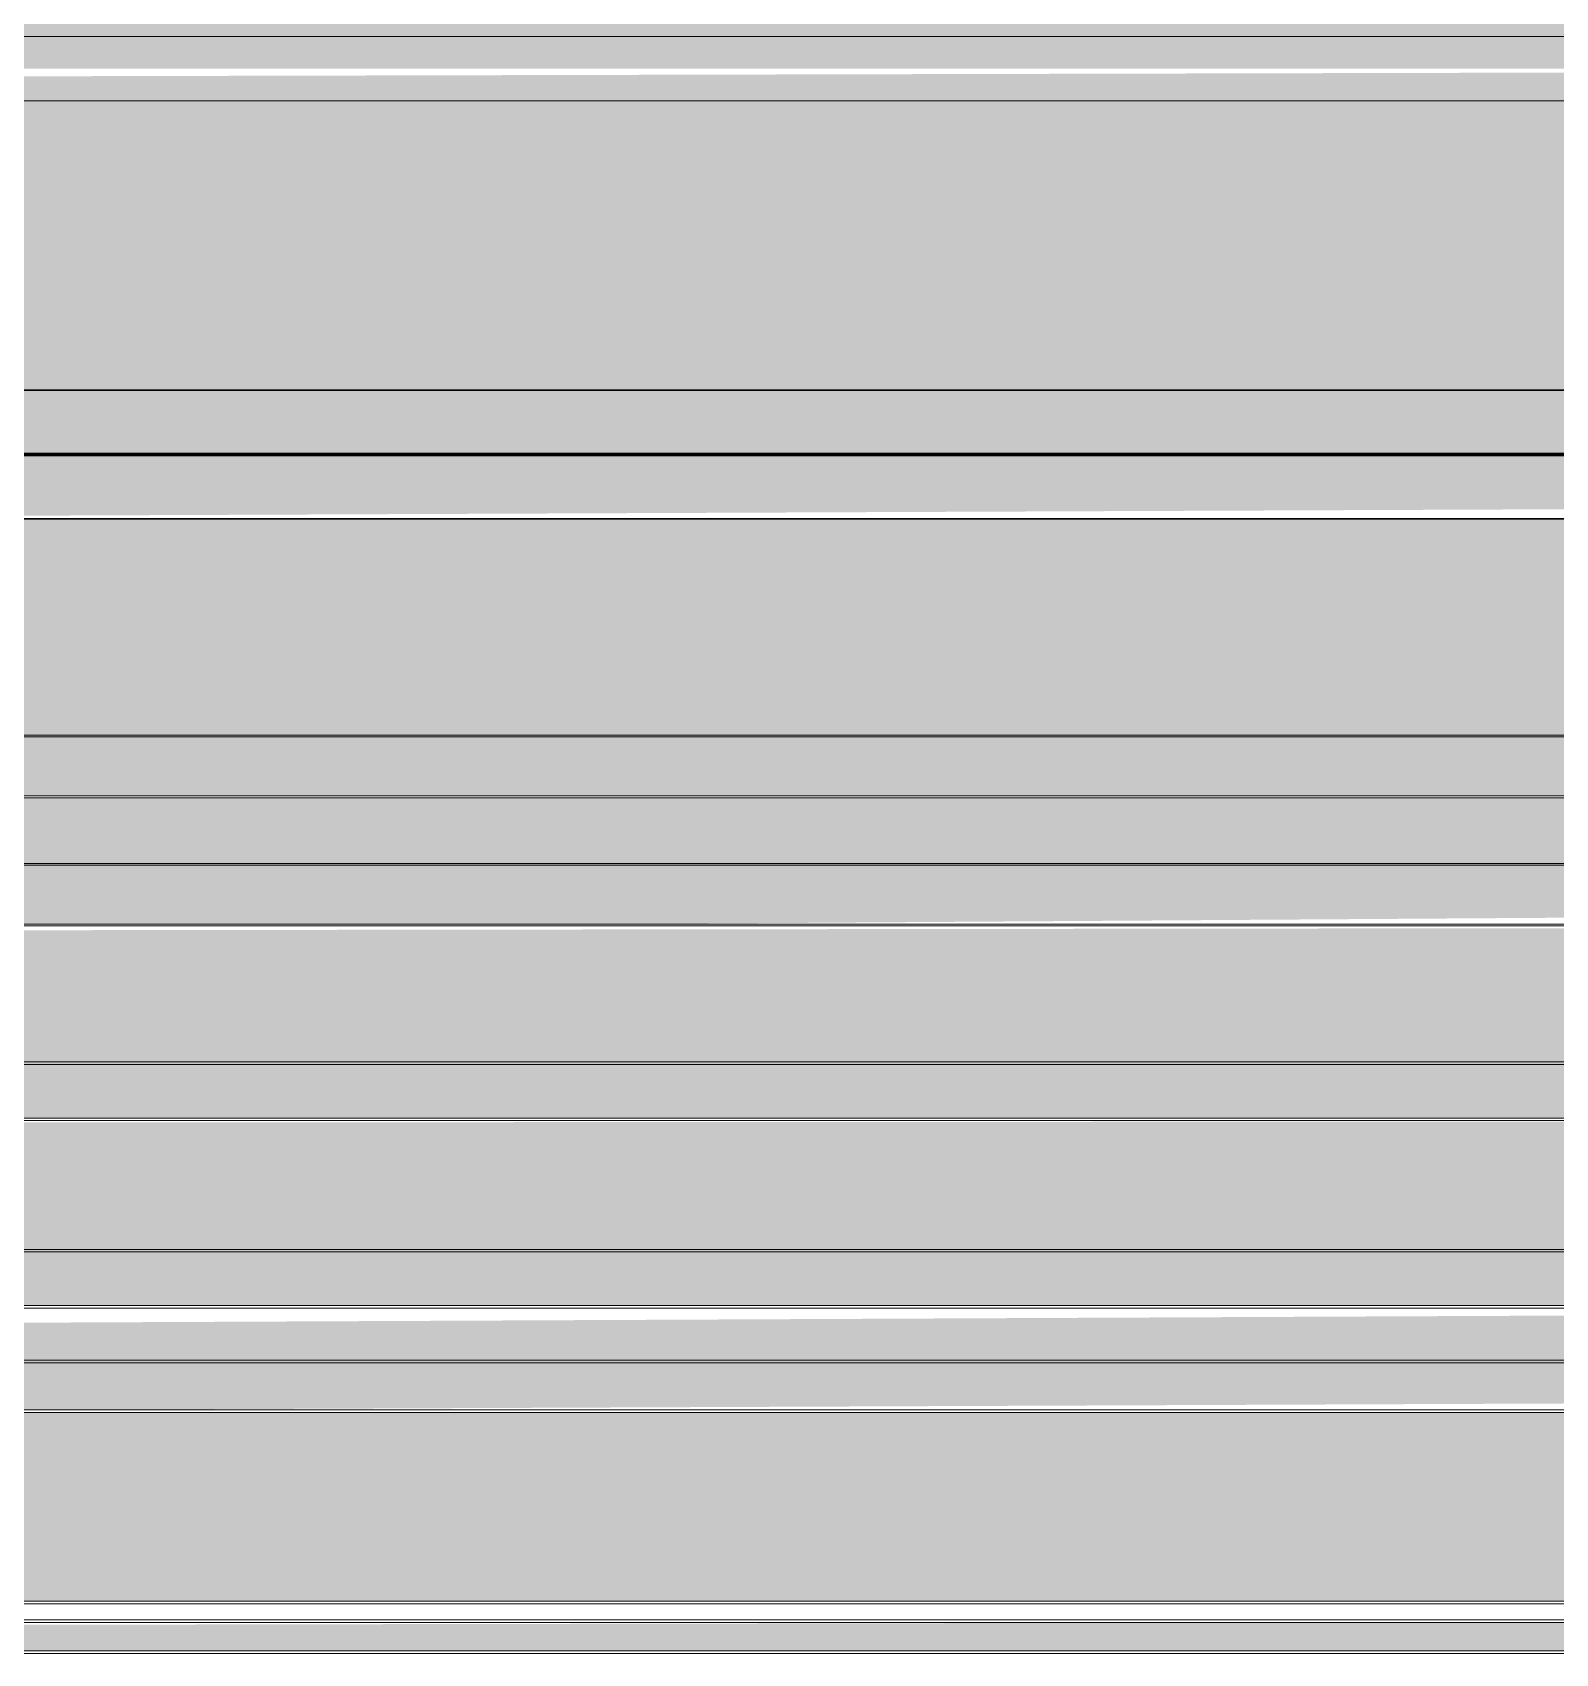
# Model space of a CAD drawing. Header units: metres. Extents: x 147 to 427, y -16 to 162.
# Drawn here: x 201.79928 to 201.84236, y 0.07068 to 0.11652 of the extents above; entities that cross this region are included whole.
import ezdxf

# ---------------------------------------------------------------- set-up
doc = ezdxf.new("R2010")
doc.units = ezdxf.units.M
doc.layers.add('P-SANR-FIXT', color=7, linetype='Continuous', lineweight=5)

# ---------------------------------------------------------------- blocks, each defined once
blk = doc.blocks.new('Bomba Jacuzzi1 - 15B-T 1_1_2CV TRIF_220_380V _1 1_2CV_-2414014-FF')
at = {"layer": 'P-SANR-FIXT', "lineweight": 15, "true_color": 0x181818, "transparency": 33554598}
h = blk.add_hatch(color=250, dxfattribs=at)
h.paths.add_polyline_path([(96.401579, 0.1155), (96.441959, 0.1155), (96.441959, 0.126318), (96.334459, 0.126318), (96.334459, 0.1155), (96.369151, 0.1155)])
h.paths.add_polyline_path([(96.434006, 0.128186), (96.441959, 0.128688), (96.441959, 0.135846), (96.334459, 0.135846), (96.334459, 0.128186), (96.401579, 0.128186)])
h.paths.add_polyline_path([(96.334459, 0.139524), (96.441959, 0.1398), (96.441959, 0.144714), (96.334459, 0.144714), (96.334459, 0.13956)])
h.paths.add_polyline_path([(96.395067, 0.150084), (96.441959, 0.150084), (96.441959, 0.151283), (96.332084, 0.151227), (96.332084, 0.150084), (96.385365, 0.150084)])
h = blk.add_hatch(color=250, dxfattribs=at)
h.paths.add_polyline_path([(96.332084, 0.07898), (96.441959, 0.07898), (96.441959, 0.08045), (96.332084, 0.079941), (96.332084, 0.079039)])
h.paths.add_polyline_path([(96.434006, 0.085819), (96.441959, 0.085819), (96.441959, 0.091255), (96.334459, 0.091109), (96.334459, 0.085819), (96.403243, 0.085819)])
h.paths.add_polyline_path([(96.336724, 0.094932), (96.441959, 0.094932), (96.441959, 0.102755), (96.334459, 0.102755), (96.334459, 0.094932)])
h.paths.add_polyline_path([(96.401579, 0.104623), (96.441959, 0.104623), (96.441959, 0.1155), (96.334459, 0.115238), (96.334459, 0.104623), (96.369151, 0.104623)])
at = {"layer": 'P-SANR-FIXT', "lineweight": 15, "true_color": 0xffc600, "transparency": 33554598}
for points in [[(96.334459, 0.102782), (96.441959, 0.103232), (96.441959, 0.104595), (96.334459, 0.104579), (96.334459, 0.102816)], [(96.369151, 0.091307), (96.441959, 0.0918), (96.441959, 0.094881), (96.334459, 0.094881), (96.334459, 0.091307), (96.337838, 0.091307)], [(96.426216, 0.080519), (96.441959, 0.080519), (96.441959, 0.08575), (96.334459, 0.085688), (96.334459, 0.0825), (96.332084, 0.081983), (96.332084, 0.080519), (96.401579, 0.080519)]]:
    blk.add_hatch(color=40, dxfattribs=at).paths.add_polyline_path(points)
at = {"layer": 'P-SANR-FIXT', "lineweight": 15, "true_color": 0x181818, "transparency": 33554598}
blk.add_hatch(color=250, dxfattribs=at).paths.add_polyline_path([(96.352938, 0.07757), (96.441959, 0.077944), (96.441959, 0.07898), (96.332084, 0.07898), (96.332084, 0.07757), (96.336724, 0.07757)])
at = {"layer": 'P-SANR-FIXT', "lineweight": 15, "true_color": 0xffc600, "transparency": 33554598}
h = blk.add_hatch(color=40, dxfattribs=at)
h.paths.add_polyline_path([(96.357694, 0.070757), (96.432635, 0.070757), (96.432635, 0.071635), (96.332084, 0.071456), (96.332084, 0.070757), (96.352938, 0.070757)])
h.paths.add_polyline_path([(96.401579, 0.072164), (96.441959, 0.072703), (96.441959, 0.077492), (96.332084, 0.077492), (96.332084, 0.072164), (96.39246, 0.072164)])
at = {"layer": 'P-SANR-FIXT', "color": 4, "lineweight": 15, "true_color": 0x00ffff}
for p, q in [((96.329959, 0.11641), (96.448959, 0.11641)), ((96.329959, 0.11459), (96.448959, 0.11459)), ((96.332084, 0.10642), (96.448959, 0.10642)), ((96.329959, 0.104579), (96.448959, 0.104579)), ((96.329959, 0.102782), (96.448959, 0.102782)), ((96.332084, 0.096652), (96.448959, 0.096652)), ((96.329959, 0.093025), (96.448959, 0.093025)), ((96.329959, 0.091307), (96.448959, 0.091307)), ((96.332084, 0.087408), (96.448959, 0.087408)), ((96.329959, 0.082106), (96.448959, 0.082106)), ((96.329959, 0.080519), (96.448959, 0.080519)), ((96.332084, 0.07898), (96.448959, 0.07898)), ((96.329959, 0.072164), (96.448959, 0.072164)), ((96.329959, 0.070757), (96.448959, 0.070757))]:
    blk.add_line(p, q, dxfattribs=at)
at = {"layer": 'P-SANR-FIXT', "color": 63, "lineweight": 15, "true_color": 0xa6d959}
for p, q in [((96.332084, 0.11641), (96.448959, 0.11641)), ((96.448959, 0.11459), (96.332084, 0.11459)), ((96.332084, 0.094932), (96.448959, 0.094932)), ((96.332084, 0.085819), (96.448959, 0.085819)), ((96.332084, 0.07757), (96.448959, 0.07757)), ((96.332084, 0.071635), (96.448959, 0.071635))]:
    blk.add_line(p, q, dxfattribs=at)
at = {"layer": 'P-SANR-FIXT', "color": 52, "lineweight": 15, "true_color": 0xe1ba0c}
for p, q in [((96.334459, 0.11641), (96.448959, 0.11641)), ((96.334459, 0.11641), (96.448959, 0.11641)), ((96.334459, 0.11459), (96.448959, 0.11459)), ((96.334459, 0.11459), (96.448959, 0.11459)), ((96.334459, 0.106393), (96.448959, 0.106393)), ((96.336843, 0.102755), (96.448959, 0.102755)), ((96.334459, 0.094881), (96.448959, 0.094881)), ((96.334459, 0.08575), (96.448959, 0.08575))]:
    blk.add_line(p, q, dxfattribs=at)
at = {"layer": 'P-SANR-FIXT', "color": 52, "lineweight": 15, "true_color": 0xdfcc1f}
blk.add_line((96.332084, 0.104623), (96.448959, 0.104623), dxfattribs=at)
at = {"layer": 'P-SANR-FIXT', "color": 40, "lineweight": 15, "true_color": 0xf4c104}
for p, q in [((96.334459, 0.104595), (96.448959, 0.104595)), ((96.337157, 0.092973), (96.448959, 0.092973)), ((96.332084, 0.082036), (96.448959, 0.082036)), ((96.332084, 0.072084), (96.432635, 0.072084))]:
    blk.add_line(p, q, dxfattribs=at)
at = {"layer": 'P-SANR-FIXT', "color": 40, "lineweight": 15, "true_color": 0xfbc401}
blk.add_line((96.334459, 0.104551), (96.448959, 0.104551), dxfattribs=at)
at = {"layer": 'P-SANR-FIXT', "color": 54, "lineweight": 15, "true_color": 0xaba524}
for p, q in [((96.334459, 0.0966), (96.448959, 0.0966)), ((96.334542, 0.091255), (96.448959, 0.091255)), ((96.334459, 0.087338), (96.448959, 0.087338)), ((96.332084, 0.08045), (96.448959, 0.08045))]:
    blk.add_line(p, q, dxfattribs=at)
at = {"layer": 'P-SANR-FIXT', "color": 59, "lineweight": 15, "true_color": 0x495b2e}
for p, q in [((96.332084, 0.078899), (96.401062, 0.078899)), ((96.332084, 0.070678), (96.432635, 0.070678))]:
    blk.add_line(p, q, dxfattribs=at)
at = {"layer": 'P-SANR-FIXT', "color": 42, "lineweight": 15, "true_color": 0xbfa010}
for p, q in [((96.332084, 0.077492), (96.448959, 0.077492)), ((96.332084, 0.071554), (96.432635, 0.071554))]:
    blk.add_line(p, q, dxfattribs=at)

msp = doc.modelspace()

# ---------------------------------------------------------------- block references
at = {"layer": 'P-SANR-FIXT', "color": 126, "lineweight": 15, "true_color": 0x0f6868}
msp.add_blockref('Bomba Jacuzzi1 - 15B-T 1_1_2CV TRIF_220_380V _1 1_2CV_-2414014-FF', (105.446682, 0), dxfattribs=at)

doc.saveas('drawing.dxf')
